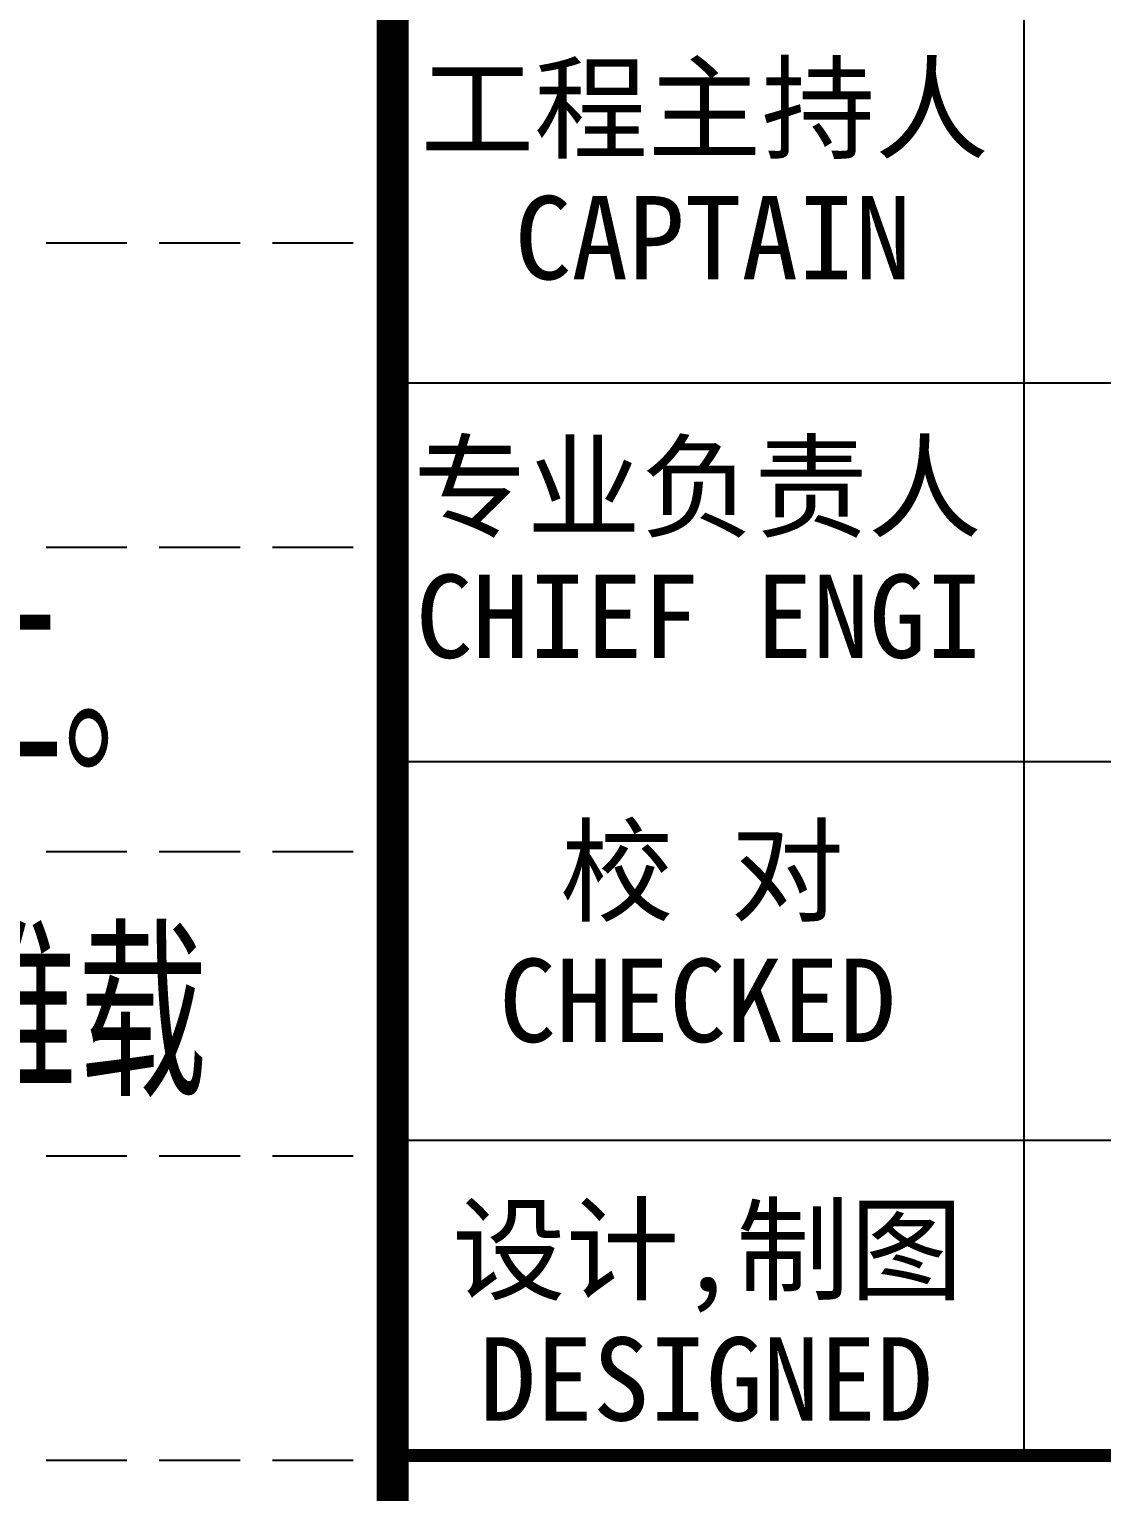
# Model space of a CAD drawing. Extents: x 185245 to 2288779, y -19957 to 815000.
# Drawn here: x 2029474 to 2032791, y 717851 to 722376 of the extents above; entities that cross this region are included whole.
import ezdxf

# ---------------------------------------------------------------- set-up
doc = ezdxf.new("R2010")
doc.units = 0
doc.header["$LTSCALE"] = 1000
doc.header["$MEASUREMENT"] = 0
doc.linetypes.add('DASH', pattern=[0.35, 0.25, -0.1])
doc.layers.add('DOTE', color=1, linetype='Continuous')
doc.layers.add('图框', color=4, linetype='Continuous')
doc.styles.add('_HZTXT', font='tssdeng.shx', dxfattribs={"width": 0.7, "bigfont": 'hztxt.shx'})
doc.styles.add('STYLE-黑体', font='simhei.ttf')

msp = doc.modelspace()

# ---------------------------------------------------------------- linework, layer by layer
at = {"layer": 'DOTE', "color": 251, "linetype": 'DASH'}
for p, q in [((1965476.2, 721715.3, 0), (2030598, 721715.3, 0)), ((1965476.2, 720773.6, 0), (2030598, 720773.6, 0)), ((1965476.2, 719832, 0), (2030598, 719832, 0)), ((1965476.2, 718890.4, 0), (2030598, 718890.4, 0)), ((1965476.2, 717948.8, 0), (2030598, 717948.8, 0))]:
    msp.add_line(p, q, dxfattribs=at)
at = {"layer": '图框', "color": 4}
msp.add_line((2030598, 733352.3, 0), (2030598, 693352.3, 0), dxfattribs=at)
at = {"layer": '图框', "color": 0}
for p, q in [((2030598, 721282.2, 0), (2036276, 721282.2, 0)), ((2030598, 720110.9, 0), (2036276, 720110.9, 0)), ((2030598, 718939.6, 0), (2036276, 718939.6, 0)), ((2030598, 717963.5, 0), (2036276, 717963.5, 0))]:
    msp.add_line(p, q, dxfattribs=at)
at = {"layer": '图框', "color": 4, "const_width": 98.6, "elevation": 0}
msp.add_lwpolyline([(2030598, 733352.3), (2030598, 693352.3)], dxfattribs=at)
msp.add_lwpolyline([(2030598, 733352.3), (2036298, 733352.3), (2036298, 693352.3), (2030598, 693352.3)], close=True, dxfattribs=at)
at = {"layer": '图框', "color": 0, "elevation": 0}
msp.add_lwpolyline([(2032550.2, 717963.5), (2032550.2, 723624.8)], dxfattribs=at)
at = {"layer": '图框', "color": 0, "const_width": 39.5, "elevation": 0}
msp.add_lwpolyline([(2030598, 717963.5), (2036276, 717963.5)], dxfattribs=at)

# ---------------------------------------------------------------- texts
at = {"style": '_HZTXT', "width": 0.8}
for s, p in [('板、梁及预埋件位置等须对照结构、设备施工图确定准确无误后，方可施工。', (2016379.5, 720080.7, 0)), ('11.3 本工程无其它影响结构设计和安全的设备、设备基础、机坑、工作平台或堆载', (2015418.6, 719073, 0))]:
    msp.add_text(s, height=500, dxfattribs=at).set_placement(p)
at = {"layer": '图框', "color": 0, "style": 'STYLE-黑体'}
for s, p in [('工程主持人', (2030683.7, 722002.8, 0)), ('CAPTAIN', (2030975.2, 721602.6, 0)), ('专业负责人', (2030661.8, 720831.5, 0)), ('CHIEF ENGI', (2030669.3, 720431.3, 0)), ('校 对', (2031115.1, 719643.1, 0)), ('CHECKED  ', (2030927.1, 719242.9, 0)), ('设计,制图', (2030781.7, 718471.8, 0)), ('DESIGNED ', (2030866, 718071.6, 0))]:
    msp.add_text(s, height=257.69, dxfattribs=at).set_placement(p)

doc.saveas('drawing.dxf')
